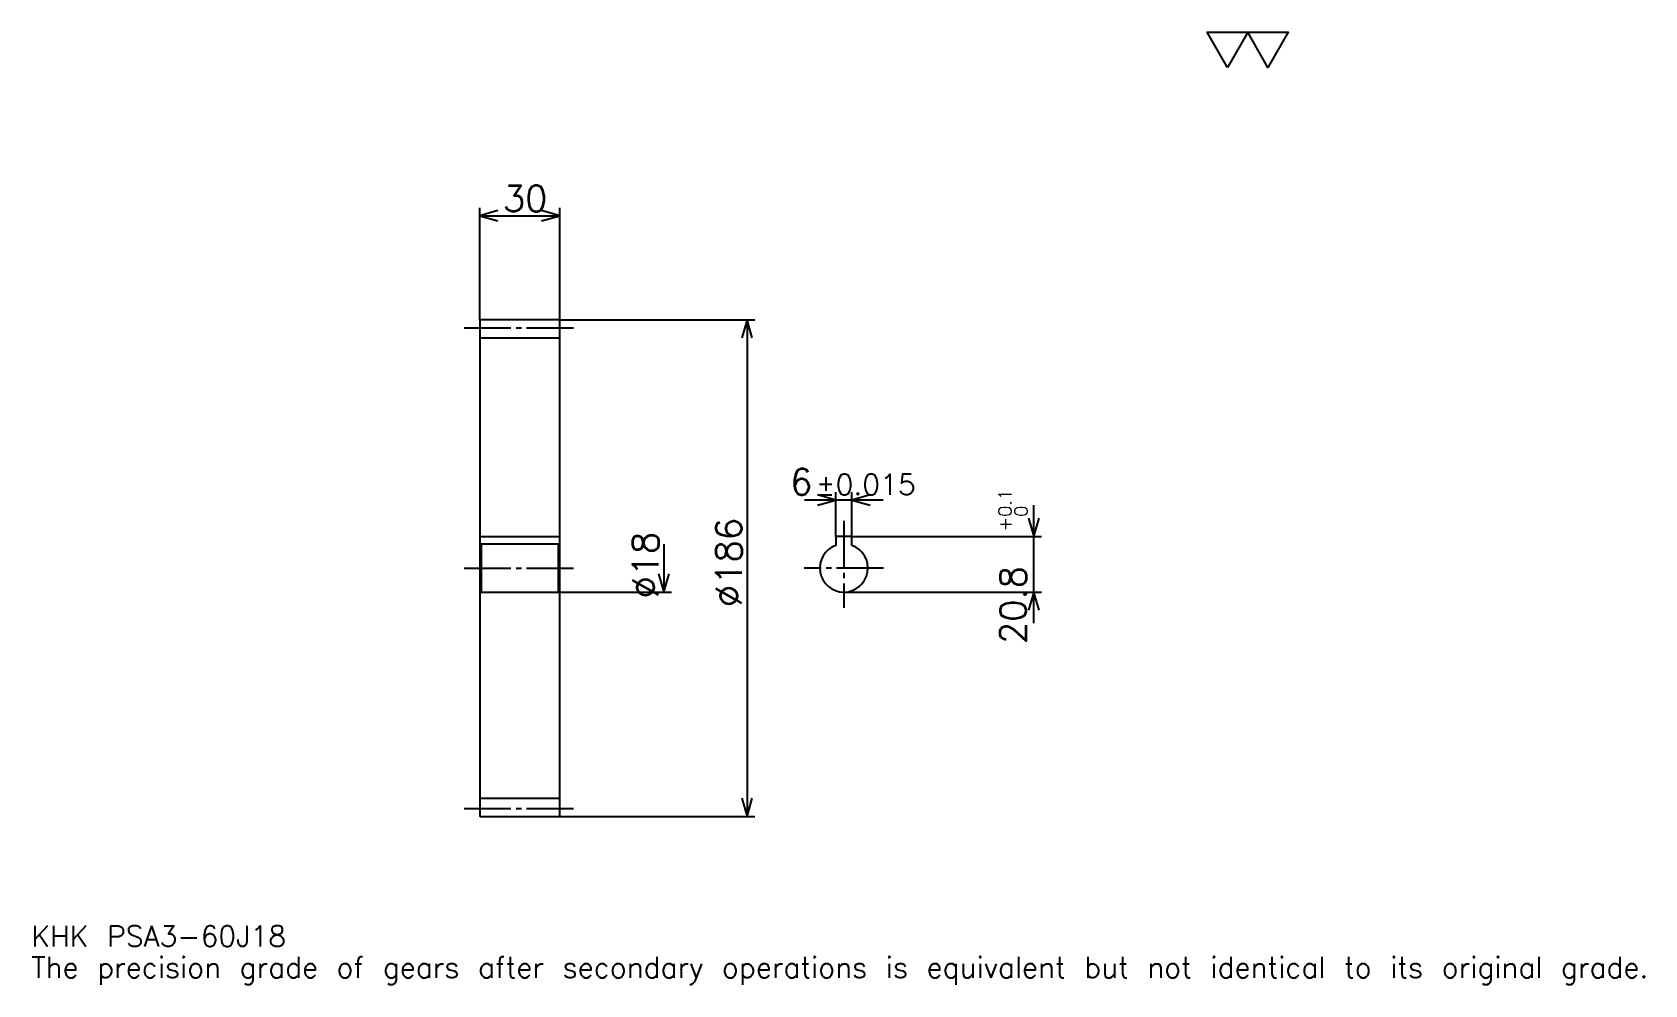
# Model space of a CAD drawing. Extents: x 20 to 624, y 7 to 364.
import ezdxf

# ---------------------------------------------------------------- set-up
doc = ezdxf.new("R2010")
doc.units = 0
doc.linetypes.add('DASHDOT', pattern=[23.380436, 17.535326, -1.94837, 1.94837, -1.94837])
doc.layers.get('0').update_dxf_attribs({"linetype": 'CONTINUOUS'})
doc.layers.add('DASHDOT', color=6, linetype='DASHDOT')
doc.styles.add('KANJI', font='TXT', dxfattribs={"bigfont": 'BIGFONT'})

msp = doc.modelspace()

# ---------------------------------------------------------------- linework, layer by layer
at = {"color": 5}
for p, q in [((187.475555, 256.210602), (187.475555, 298.100555)), ((217.475555, 256.210602), (217.475555, 298.100555)), ((187.475555, 295.177979), (217.475555, 295.177979)), ((187.475555, 256.110596), (187.475555, 256.210602)), ((217.375549, 256.210602), (217.475555, 256.210602)), ((217.475555, 256.210602), (290.539429, 256.210602)), ((217.475555, 256.110596), (217.475555, 256.210602)), ((287.616852, 256.210602), (287.616852, 70.210602)), ((338.584229, 188.649185), (309.203796, 188.649185)), ((320.894043, 175.010605), (320.894043, 191.571747)), ((326.894043, 175.010605), (326.894043, 191.571747)), ((395.086975, 142.520386), (395.086975, 186.700821)), ((256.442932, 172.210602), (256.442932, 154.210602)), ((326.894043, 175.010605), (398.009521, 175.010605)), ((217.475555, 154.210602), (259.365509, 154.210602)), ((323.894043, 154.210602), (398.009521, 154.210602)), ((217.375549, 70.210602), (217.475555, 70.210602)), ((217.475555, 70.210602), (290.539429, 70.210602))]:
    msp.add_line(p, q, dxfattribs=at)
at = {"color": 4}
for p, q in [((187.475555, 249.460602), (217.475555, 249.460602)), ((187.475555, 175.010605), (217.475555, 175.010605)), ((217.475555, 172.710602), (216.975555, 172.210602)), ((187.475555, 153.710602), (187.975555, 154.210602)), ((217.475555, 153.710602), (216.975555, 154.210602)), ((187.475555, 76.960602), (217.475555, 76.960602))]:
    msp.add_line(p, q, dxfattribs=at)
at = {"color": 7}
msp.add_lwpolyline([(467.608704, 350.706512), (460.010071, 363.877502), (490.404633, 363.877502), (482.806, 350.706512), (475.207336, 363.877502), (467.608704, 350.706512)], dxfattribs=at)
at = {"color": 5}
for points in [[(194.294846, 297.126343), (187.475555, 295.177979), (194.294846, 293.229614)], [(210.656265, 293.229614), (217.475555, 295.177979), (210.656265, 297.126343)], [(289.565247, 249.391312), (287.616852, 256.210602), (285.668488, 249.391312)], [(314.074738, 186.700821), (320.894043, 188.649185), (314.074738, 190.597565)], [(333.713318, 190.597565), (326.894043, 188.649185), (333.713318, 186.700821)], [(393.138611, 181.829895), (395.086975, 175.010605), (397.035339, 181.829895)], [(254.494568, 161.029892), (256.442932, 154.210602), (258.391327, 161.029892)], [(397.035339, 147.391312), (395.086975, 154.210602), (393.138611, 147.391312)], [(285.668488, 77.029892), (287.616852, 70.210602), (289.565247, 77.029892)]]:
    msp.add_lwpolyline(points, dxfattribs=at)
at = {"color": 4}
for points in [[(187.475555, 153.710602), (187.475555, 70.3106), (187.575562, 70.210602), (217.375549, 70.210602), (217.475555, 70.3106), (217.475555, 256.110596), (217.375549, 256.210602), (187.575562, 256.210602), (187.475555, 256.110596), (187.475555, 153.710602)], [(187.475555, 172.710602), (187.975555, 172.210602), (187.975555, 154.210602), (216.975555, 154.210602), (216.975555, 172.210602), (187.975555, 172.210602)], [(326.894043, 171.695877), (326.894043, 175.010605), (320.894043, 175.010605), (320.894043, 171.695877)]]:
    msp.add_lwpolyline(points, dxfattribs=at)
msp.add_arc((323.894043, 163.210602), 9, 109.471220943, 70.528779057, dxfattribs=at)
at = {"layer": 'DASHDOT', "color": 7}
for p, q in [((181.630447, 253.210602), (223.320663, 253.210602)), ((323.894043, 180.855713), (323.894043, 148.365494)), ((181.630447, 163.210602), (223.320663, 163.210602)), ((338.739136, 163.210602), (309.04892, 163.210602)), ((181.630447, 73.210602), (223.320663, 73.210602))]:
    msp.add_line(p, q, dxfattribs=at)

# ---------------------------------------------------------------- texts
at = {"color": 7, "style": 'KANJI'}
for s, height, p in [('30', 9.741848, (196.143356, 296.736694)), ('6', 9.741848, (303.784912, 190.597565)), ('%%p0.015', 7.793478, (313.428162, 190.597565)), ('KHK PSA3-60J18', 7.793478, (19.483696, 21.432066)), ('The precision grade of gears after secondary operations is equivalent but not identical to its original grade.', 7.793478, (19.483696, 9.741848))]:
    msp.add_text(s, height=height, dxfattribs=at).set_placement(p)
for s, height, p in [('0.1', 4.870924, (386.708984, 182.375107)), ('+', 4.870924, (386.708984, 176.919678)), ('0', 4.870924, (392.748901, 182.375107)), ('%%c18', 9.741848, (254.494568, 151.763931)), ('%%c186', 9.741848, (285.668488, 148.597839)), ('20.8', 9.741848, (392.164398, 134.753098))]:
    msp.add_text(s, height=height, rotation=90, dxfattribs=at).set_placement(p)

doc.saveas('drawing.dxf')
